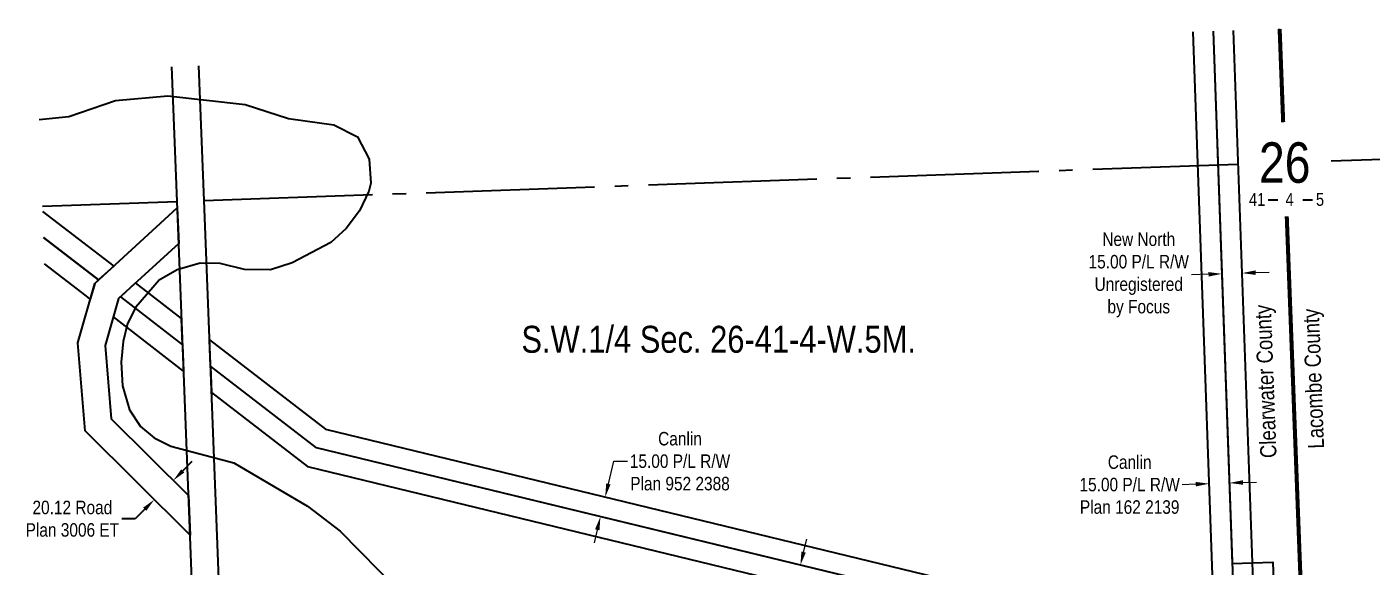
# Model space of a CAD drawing. Extents: x 670596 to 687743, y 5824540 to 5836613.
# Drawn here: x 670596 to 671593, y 5825998 to 5826399 of the extents above; entities that cross this region are included whole.
import ezdxf
from ezdxf.enums import TextEntityAlignment as Align

# ---------------------------------------------------------------- set-up
doc = ezdxf.new("R2010")
doc.units = 0
doc.header["$LTSCALE"] = 5
doc.header["$PDSIZE"] = 0.5
doc.linetypes.add('BORDER2', pattern=[22.225, 6.35, -3.175, 6.35, -3.175, 0, -3.175])
doc.linetypes.add('foc-QUARTERLINE', pattern=[33, 25, -3, 2, -3])
doc.layers.get('Defpoints').update_dxf_attribs({"color": 9})
for name, color, linetype in [('10', 1, 'Continuous'), ('9', 3, 'Continuous'), ('C-SYMBOL', 7, 'Continuous'), ('F-RW', 190, 'Continuous'), ('L-33', 7, 'Continuous'), ('L-QSEC', 8, 'foc-QUARTERLINE'), ('L-SEC', 7, 'Continuous'), ('L-SECLBL', 7, 'Continuous'), ('L-TITLEDB', 4, 'Continuous'), ('L-TITLEDB-T', 4, 'Continuous'), ('T-WATER', 160, 'Continuous')]:
    doc.layers.add(name, color=color, linetype=linetype)
doc.layers.add('AS-COUNTY', color=7, linetype='BORDER2', lineweight=60, true_color=0xcc33ff)
doc.layers.add('F-RW-T', color=190, linetype='Continuous', lineweight=9)
doc.styles.add('175L', font='ARIALN.TTF', dxfattribs={"height": 20})
doc.styles.add('240', font='ARIALN.TTF', dxfattribs={"height": 30})
doc.styles.add('80CG', font='ARIALN.TTF', dxfattribs={"height": 10})
doc.styles.add('80L', font='ARIALN.TTF', dxfattribs={"height": 10})
doc.styles.add('foc-LtypeFont', font='ARIALN.TTF', dxfattribs={"height": 7.35})
doc.styles.add('SIMPLEX', font='ARIALN.TTF')
doc.linetypes.add('foc-TOPO-flowdirection-NOLINE', pattern='A,0,[">",foc-LtypeFont,S=0.3,R=0,X=0,Y=-0.945],-20,[">",foc-LtypeFont,S=0.3,R=0,X=0,Y=-0.945],0', length=20)
doc.dimstyles.new('Compass 5 000', dxfattribs={"dimscale": 5, "dimtxt": 9, "dimasz": 2, "dimexe": 0.2, "dimexo": 0.0625, "dimgap": 0.5, "dimtad": 0, "dimtih": 1, "dimtoh": 1, "dimzin": 0, "dimdsep": 46, "dimtxsty": '80CG', "dimcen": 0.1, "dimse1": 1, "dimse2": 1, "dimclrd": 256, "dimclrt": 256, "dimaunit": 1, "dimadec": 4, "dimazin": 0, "dimtfac": 0.06, "dimtofl": 0, "dimtmove": 0, "dimatfit": 1, "dimfxl": 0.2, "dimtolj": 1, "dimtzin": 0, "dimlwd": -1, "dimarcsym": 0})

# ---------------------------------------------------------------- blocks, each defined once
blk = doc.blocks.new('L-SECLBL')
at = {"layer": '9', "color": 7}
for p, q in [((-5.08, -27.83), (-12.29, -27.83)), ((20.7, -27.83), (13.5, -27.83))]:
    blk.add_line(p, q, dxfattribs=at)
at = {"layer": '10', "color": 2, "style": 'SIMPLEX'}
blk.add_attdef('SEC', text='', height=30, dxfattribs=at).set_placement((0, 0), align=Align.MIDDLE)
at = {"layer": '10', "color": 5, "style": '80L'}
blk.add_attdef('TWP', text='', height=9.5, dxfattribs=at).set_placement((-14.43, -27.37), align=Align.MIDDLE_RIGHT)
blk.add_attdef('RGE', text='', height=9.5, dxfattribs=at).set_placement((3.62, -27.37), align=Align.MIDDLE_CENTER)
blk.add_attdef('MER', text='', height=9.5, dxfattribs=at).set_placement((23.17, -27.37), align=Align.MIDDLE_LEFT)
blk = doc.blocks.new('*D778')
at = {"layer": 'Defpoints', "color": 0, "transparency": 16777216}
for p in [(671012.55, 5826052.63), (671024.86, 5826049.65), (671009.02, 5826038.05)]:
    blk.add_point(p, dxfattribs=at)
at = {"layer": 'F-RW-T', "transparency": 16777216}
for p, q in [((671027.21, 5826059.37), (671031.3, 5826076.23)), ((671031.3, 5826076.23), (671041.3, 5826076.23)), ((671018.97, 5826025.35), (671016.61, 5826015.63))]:
    blk.add_line(p, q, dxfattribs=at)
for points in [[(671025.59, 5826059.76), (671028.83, 5826058.97), (671024.86, 5826049.65)], [(671017.35, 5826025.74), (671020.59, 5826024.96), (671021.32, 5826035.07)]]:
    blk.add_solid(points, dxfattribs=at)
at = {"layer": 'F-RW-T', "transparency": 16777216, "insert": (671080.39, 5826076.23), "char_height": 10, "attachment_point": 5, "style": '80CG'}
blk.add_mtext('\\A1;Canlin\\P15.00 P/L R/W\\PPlan 952 2388', dxfattribs=at)
blk = doc.blocks.new('*D813')
at = {"layer": 'Defpoints', "color": 0, "transparency": 16777216}
for p in [(671468.8, 5826183.07), (671483.79, 5826183.61), (671473.22, 5826059.56)]:
    blk.add_point(p, dxfattribs=at)
at = {"layer": 'F-RW-T', "transparency": 16777216}
for p, q in [((671463.23, 5826059.2), (671453.23, 5826058.84)), ((671498.21, 5826060.45), (671508.2, 5826060.81))]:
    blk.add_line(p, q, dxfattribs=at)
for points in [[(671498.15, 5826062.12), (671498.27, 5826058.79), (671488.21, 5826060.09)], [(671463.17, 5826060.87), (671463.29, 5826057.53), (671473.22, 5826059.56)]]:
    blk.add_solid(points, dxfattribs=at)
at = {"layer": 'F-RW-T', "transparency": 16777216, "insert": (671414.15, 5826058.84), "char_height": 10, "attachment_point": 5, "style": '80CG'}
blk.add_mtext('\\A1;Canlin\\P15.00 P/L R/W\\PPlan 162 2139', dxfattribs=at)
blk = doc.blocks.new('*D814')
at = {"layer": 'Defpoints', "color": 0, "transparency": 16777216}
for p in [(671185.81, 5825995.19), (671166.22, 5825984.51), (671182.27, 5825980.61)]:
    blk.add_point(p, dxfattribs=at)
at = {"layer": 'F-RW-T', "transparency": 16777216}
for p, q in [((671172.11, 5826008.8), (671174.46, 5826018.52)), ((671163.86, 5825974.79), (671157.45, 5825948.34)), ((671157.45, 5825948.34), (671147.45, 5825948.34))]:
    blk.add_line(p, q, dxfattribs=at)
for points in [[(671170.49, 5826009.2), (671173.73, 5826008.41), (671169.75, 5825999.08)], [(671162.24, 5825975.18), (671165.48, 5825974.4), (671166.22, 5825984.51)]]:
    blk.add_solid(points, dxfattribs=at)
at = {"layer": 'F-RW-T', "transparency": 16777216, "insert": (671108.36, 5825948.34), "char_height": 10, "attachment_point": 5, "style": '80CG'}
blk.add_mtext('\\A1;New North\\P15.00 P/L R/W\\PUnregistered\\Pby Focus', dxfattribs=at)
blk = doc.blocks.new('*D815')
at = {"layer": 'Defpoints', "color": 0, "transparency": 16777216}
for p in [(671497.08, 5826231.08), (671482.11, 5826230.55), (671482.65, 5826215.3)]:
    blk.add_point(p, dxfattribs=at)
at = {"layer": 'F-RW-T', "transparency": 16777216}
for p, q in [((671472.66, 5826214.94), (671459.99, 5826214.49)), ((671507.62, 5826216.2), (671517.61, 5826216.56))]:
    blk.add_line(p, q, dxfattribs=at)
for points in [[(671472.6, 5826216.61), (671472.72, 5826213.28), (671482.65, 5826215.3)], [(671507.56, 5826217.86), (671507.68, 5826214.53), (671497.62, 5826215.84)]]:
    blk.add_solid(points, dxfattribs=at)
at = {"layer": 'F-RW-T', "transparency": 16777216, "insert": (671420.9, 5826214.49), "char_height": 10, "attachment_point": 5, "style": '80CG'}
blk.add_mtext('\\A1;New North\\P15.00 P/L R/W\\PUnregistered\\Pby Focus', dxfattribs=at)
blk = doc.blocks.new('*D824')
at = {"layer": 'Defpoints', "color": 0, "transparency": 16777216}
for p in [(670691.61, 5826074.58), (670677.44, 5826060.31), (670690.13, 5826047.71)]:
    blk.add_point(p, dxfattribs=at)
at = {"layer": 'L-TITLEDB-T', "transparency": 16777216}
for p, q in [((670711.35, 5826069.07), (670718.4, 5826076.16)), ((670676.03, 5826033.52), (670666.03, 5826033.52)), ((670683.08, 5826040.61), (670676.03, 5826033.52))]:
    blk.add_line(p, q, dxfattribs=at)
for points in [[(670710.17, 5826070.24), (670712.53, 5826067.9), (670704.3, 5826061.97)], [(670681.9, 5826041.79), (670684.26, 5826039.44), (670690.13, 5826047.71)]]:
    blk.add_solid(points, dxfattribs=at)
at = {"layer": 'L-TITLEDB-T', "transparency": 16777216, "insert": (670629.37, 5826033.52), "char_height": 10, "attachment_point": 5, "style": '80CG'}
blk.add_mtext('\\A1;20.12 Road\\PPlan 3006 ET', dxfattribs=at)

msp = doc.modelspace()

# ---------------------------------------------------------------- linework, layer by layer
at = {"layer": 'AS-COUNTY', "const_width": 3, "flags": 128}
for points in [[(671525.473, 5826397.069), (671528.098, 5826327.868)], [(671530.751, 5826257.919), (671560.502, 5825473.53), (671588.415, 5824698.272)]]:
    msp.add_lwpolyline(points, dxfattribs=at)
at = {"layer": 'F-RW', "flags": 128}
for points in [[(671476.168, 5826395.385), (671491.536, 5825967.256), (671406.79, 5825964.299), (671408.443, 5825920.725), (671334.895, 5825914.437), (671321.589, 5825909.788), (671324.792, 5825863.301), (671339.474, 5825868.433), (671337.327, 5825899.591), (671423.975, 5825906.998), (671422.368, 5825949.356), (671507.073, 5825952.569), (671491.159, 5826395.897)], [(671476.194, 5826395.385), (671482.188, 5826228.273), (671490.356, 5826000.249), (671505.346, 5826000.786), (671520.336, 5826001.323), (671522.176, 5825949.956), (671523.071, 5825924.972), (671523.465, 5825913.979), (671508.475, 5825913.442), (671508.081, 5825924.435), (671507.186, 5825949.419), (671505.883, 5825985.795), (671475.902, 5825984.721), (671467.198, 5826227.736), (671461.203, 5826394.873)], [(670607.288, 5826261.661), (670660.041, 5826221.026), (670648.811, 5826210.748), (670608.006, 5826242.179)], [(670608.006, 5826242.179), (670648.811, 5826210.748), (670648.811, 5826210.748)], [(670648.811, 5826210.748), (670645.946, 5826208.126), (670642.635, 5826196.571), (670639.658, 5826198.865), (670608.724, 5826222.692)], [(670664.987, 5826198.288), (670711.213, 5826162.681), (670711.956, 5826143.175), (670659.774, 5826183.369)]]:
    msp.add_lwpolyline(points, dxfattribs=at)
for points in [[(670664.987, 5826198.288), (670711.213, 5826162.681), (670710.456, 5826182.195), (670676.219, 5826208.565)], [(670731.204, 5826166.218), (670817.252, 5826099.974), (671484.634, 5825938.189), (671531.844, 5825939.881), (672012.667, 5825768.035), (672083.306, 5825742.808), (672352.828, 5825752.307), (672353.392, 5825737.313), (672080.951, 5825727.71), (672010.553, 5825752.871), (671543.678, 5825919.732), (671529.503, 5825924.81), (671483.102, 5825923.116), (670810.623, 5826086.151), (670731.961, 5826146.708)], [(670732.709, 5826127.202), (670803.995, 5826072.323), (671303.702, 5825951.175), (671310.11, 5825858.17), (671324.792, 5825863.301), (671317.911, 5825963.165), (670810.623, 5826086.151), (670731.961, 5826146.708)]]:
    msp.add_lwpolyline(points, close=True, dxfattribs=at)
at = {"layer": 'L-QSEC', "flags": 128}
for points in [[(671528.098, 5826327.868), (671525.473, 5826397.069)], [(671563.68, 5826299.094), (672331.672, 5826326.032)], [(670727.191, 5826269.754), (671494.439, 5826296.666)], [(670607.142, 5826265.63), (670707.084, 5826269.049)], [(671559.739, 5825493.636), (671530.751, 5826257.919)]]:
    msp.add_lwpolyline(points, dxfattribs=at)
at = {"layer": 'L-SEC', "flags": 128}
for points in [[(670707.084, 5826269.049), (670703.205, 5826368.975)], [(670727.188, 5826269.829), (670723.313, 5826369.662)], [(670738.207, 5825464.956), (670707.084, 5826269.049)], [(670758.315, 5825465.658), (670727.188, 5826269.827)]]:
    msp.add_lwpolyline(points, dxfattribs=at)
at = {"layer": 'L-TITLEDB', "flags": 128}
msp.add_lwpolyline([(670707.27, 5826264.243), (670708.292, 5826237.916), (670663.715, 5826197.124), (670653.656, 5826162.017), (670658.239, 5826107.73), (670715.558, 5826050.796), (670716.703, 5826021.31), (670638.821, 5826098.67), (670633.303, 5826164.005), (670645.946, 5826208.126)], close=True, dxfattribs=at)
at = {"layer": 'T-WATER', "flags": 128}
msp.add_lwpolyline([(670604.775, 5826329.856), (670626.714, 5826331.994), (670661.265, 5826343.911), (670700.263, 5826347.526), (670757.562, 5826341.043), (670789.853, 5826330.634), (670823.442, 5826325.876), (670841.114, 5826316.972), (670849.616, 5826300.512), (670850.878, 5826282.495), (670849.517, 5826276.547), (670842.484, 5826262.046), (670832.49, 5826248.993), (670821.162, 5826238.578), (670792.536, 5826223.349), (670776.444, 5826218.216), (670757.155, 5826218.632), (670739.075, 5826223.095), (670724.163, 5826223.29), (670707.15, 5826218.287), (670693.748, 5826210.686), (670676.418, 5826190.566), (670670.313, 5826178.561), (670667.024, 5826164.968), (670665.493, 5826149.735), (670666.541, 5826132.153), (670671.884, 5826114.417), (670679.917, 5826101.978), (670690.041, 5826093.54), (670702.558, 5826087.397), (670749.16, 5826075.099), (670803.923, 5826042.977), (670828.101, 5826024.358), (670871.367, 5825980.317)], dxfattribs=at)
at = {"layer": 'T-WATER', "linetype": 'foc-TOPO-flowdirection-NOLINE', "flags": 128}
msp.add_lwpolyline([(670604.775, 5826329.856), (670626.714, 5826331.994), (670661.265, 5826343.911), (670700.263, 5826347.526), (670757.562, 5826341.043), (670789.853, 5826330.634), (670823.442, 5826325.876), (670841.114, 5826316.972), (670849.616, 5826300.512), (670850.878, 5826282.495), (670849.517, 5826276.547), (670842.484, 5826262.046), (670832.49, 5826248.993), (670821.162, 5826238.578), (670792.536, 5826223.349), (670776.444, 5826218.216), (670757.155, 5826218.632), (670739.075, 5826223.095), (670724.163, 5826223.29), (670707.15, 5826218.287), (670693.748, 5826210.686), (670676.418, 5826190.566), (670670.313, 5826178.561), (670667.024, 5826164.968), (670665.493, 5826149.735), (670666.541, 5826132.153), (670671.884, 5826114.417), (670679.917, 5826101.978), (670690.041, 5826093.54), (670702.558, 5826087.397), (670749.16, 5826075.099), (670803.923, 5826042.977), (670828.101, 5826024.358), (670871.367, 5825980.317), (670878.309, 5825965.535), (670882.091, 5825949.213), (670885.805, 5825910.351), (670892.07, 5825890.487), (670911.457, 5825847.68), (670939.647, 5825812.264), (670974.407, 5825782.64), (670991.356, 5825756.567), (671001.337, 5825747.49), (671014.567, 5825741.926), (671038.124, 5825718.684), (671048.95, 5825710.612), (671090.006, 5825692.65), (671104.656, 5825689.441), (671114.239, 5825683.578), (671178.74, 5825584.617), (671188.076, 5825573.863), (671241.303, 5825522.468), (671250.348, 5825508.676), (671254.09, 5825492.274), (671252.715, 5825481.583), (671250.108, 5825461.328), (671241.601, 5825443.418), (671215.719, 5825406.049), (671194.528, 5825382.873), (671149.978, 5825340.271), (671119.359, 5825327.914), (671105.159, 5825319.859), (671071.376, 5825313.329), (671020.602, 5825295.765), (670988.783, 5825288.195), (670970.751, 5825285.674), (670961.655, 5825276.56), (670954.536, 5825247.557), (670950.698, 5825210.94), (670953.307, 5825173.019), (670962.803, 5825140.865), (670983.321, 5825098.311), (670990.869, 5825085.158), (671000.406, 5825072.838), (671006.549, 5825056.409), (671006.095, 5825052.576), (670996.699, 5825038.952), (670971.883, 5825017.904), (670949.963, 5825014.847), (670915.76, 5825022.681), (670901.329, 5825030.225), (670882.664, 5825053.733), (670872.007, 5825061.278), (670859.991, 5825065.316), (670851.296, 5825064.357), (670840.536, 5825060.483), (670836.101, 5825058.885), (670835.388, 5825045.145), (670839.94, 5825030.068), (670848.216, 5825017.061), (670871.99, 5825000.065), (670883.679, 5824988.58), (670900.592, 5824963.715), (670928.475, 5824931.68), (670938.714, 5824924.797), (670951.356, 5824923.986), (670968.092, 5824927.458), (670979.517, 5824935.328), (671009.32, 5824988.398), (671019.558, 5825000.496), (671032.494, 5825010.579), (671051.038, 5825016.434), (671087.882, 5825017.383), (671106.995, 5825010.066), (671120.588, 5825001.928), (671133.462, 5824996.798), (671204.098, 5824991.237), (671223.229, 5824985.291), (671236.755, 5824974.793), (671265.222, 5824940.271), (671265.623, 5824939.785), (671275.783, 5824931.781), (671288.673, 5824928.036), (671339.16, 5824920.867), (671356.059, 5824907.92), (671356.854, 5824889.57), (671350.72, 5824870.381), (671305.953, 5824810.043), (671302.47, 5824797.415), (671303.257, 5824782.425), (671301.479, 5824760.287), (671296.683, 5824742.843), (671283.963, 5824712.099), (671273.664, 5824697.991), (671261.913, 5824687.438), (671242.801, 5824667.356), (671204.368, 5824622.017), (671181.157, 5824601.793), (671152.33, 5824586.448), (671100.123, 5824572.603), (671078.571, 5824571.033), (671061.29, 5824576.028), (670995.331, 5824608.761), (670980.073, 5824606.505), (670968.674, 5824600.841), (670962.807, 5824590.466), (670965.06, 5824573.633), (670976.241, 5824547.414)], dxfattribs=at)

# ---------------------------------------------------------------- block references
at = {"layer": 'L-SECLBL', "color": 3}
msp.add_blockref('L-SECLBL', (671529.235, 5826297.886), dxfattribs=at).add_auto_attribs({'SEC': '26', 'TWP': '41', 'RGE': '4', 'MER': '5'})

# ---------------------------------------------------------------- texts
at = {"layer": 'C-SYMBOL', "color": 3, "style": '175L'}
msp.add_text('S.W.1/4 Sec. 26-41-4-W.5M.', height=20, dxfattribs=at).set_placement((671109.101, 5826150.74), align=Align.BOTTOM_CENTER)
at = {"layer": 'L-33', "color": 200, "linetype": 'Continuous', "true_color": 0xcc33ff, "char_height": 12, "attachment_point": 5, "rotation": 92.172127, "style": '240'}
for s, width, insert in [('Clearwater County', 113.82532, (671516.889, 5826135.521)), ('Lacombe County', 103.929, (671552.345, 5826137.552))]:
    msp.add_mtext_dynamic_manual_height_columns(s, width=width, gutter_width=45, heights=[0], dxfattribs=dict(at, insert=insert))

# ---------------------------------------------------------------- dimensions: what is measured, and where the dimension line sits
at = {"layer": 'F-RW-T'}
for base, p1, p2, angle, text, picture, middle in [((671482.653, 5826215.302), (671497.075, 5826231.084), (671482.106, 5826230.547), 182.054218, 'New North\\P15.00 P/L R/W\\PUnregistered\\Pby Focus', '*D815', (671420.903, 5826214.489)), ((671473.222, 5826059.558), (671483.788, 5826183.609), (671468.797, 5826183.072), 182.051417, 'Canlin\\P15.00 P/L R/W\\PPlan 162 2139', '*D813', (671414.148, 5826058.842)), ((671024.856, 5826049.647), (671009.02, 5826038.052), (671012.554, 5826052.629), 76.373279, 'Canlin\\P15.00 P/L R/W\\PPlan 952 2388', '*D778', (671080.387, 5826076.231)), ((671166.217, 5825984.507), (671185.808, 5825995.192), (671182.274, 5825980.614), 256.372217, 'New North\\P15.00 P/L R/W\\PUnregistered\\Pby Focus', '*D814', (671108.362, 5825948.337))]:
    dim = msp.add_linear_dim(base=base, p1=p1, p2=p2, angle=angle, text=text, dimstyle='Compass 5 000', dxfattribs=at)
    dim.commit()
    dim.dimension.update_dxf_attribs({"geometry": picture, "text_midpoint": middle, "dimtype": 161})
at = {"layer": 'L-TITLEDB-T'}
dim = msp.add_linear_dim(base=(670690.129, 5826047.705), p1=(670691.614, 5826074.579), p2=(670677.44, 5826060.31), angle=225.192656, text='20.12 Road\\PPlan 3006 ET', dimstyle='Compass 5 000', dxfattribs=at)
dim.commit()
dim.dimension.update_dxf_attribs({"geometry": '*D824', "text_midpoint": (670629.371, 5826033.516), "dimtype": 161})

doc.saveas('drawing.dxf')
